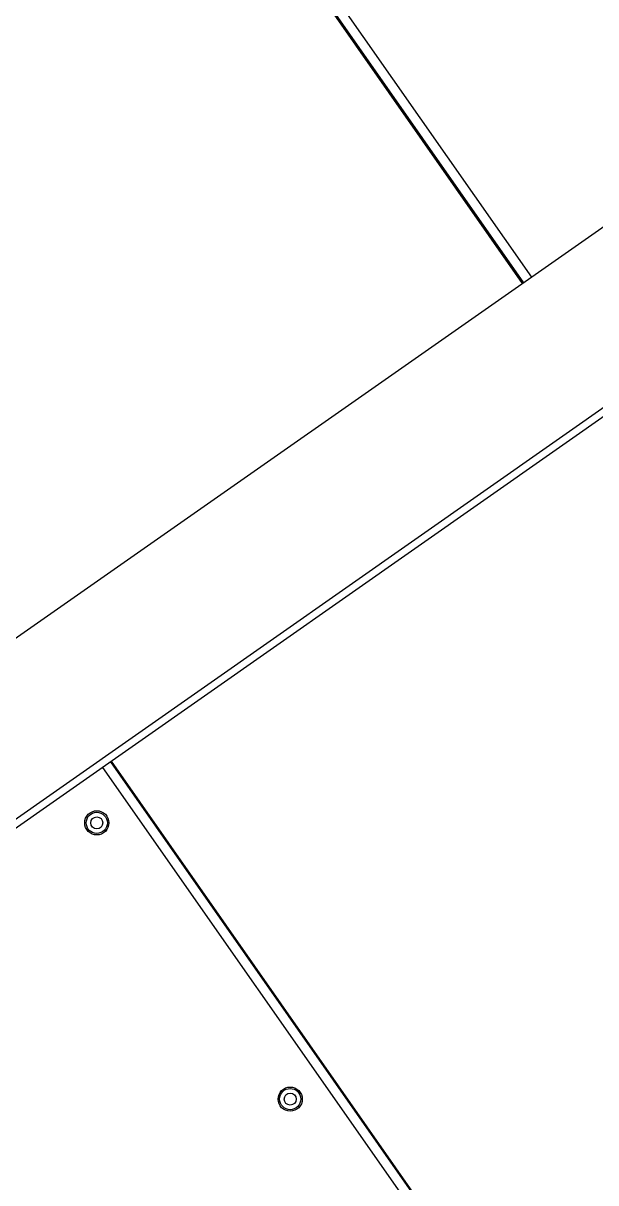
# Model space of a CAD drawing. Header units: millimetres. Extents: x 152904052 to 153933663, y 538271515 to 539240469.
# Drawn here: x 153459345.6 to 153459585.1, y 538574463.4 to 538574948.2 of the extents above; entities that cross this region are included whole.
import ezdxf

# ---------------------------------------------------------------- set-up
doc = ezdxf.new("R2010")
doc.units = ezdxf.units.MM
doc.layers.add('POWR', color=5, linetype='Continuous')

msp = doc.modelspace()

# ---------------------------------------------------------------- linework, layer by layer
at = {"layer": 'POWR', "color": 7}
for p, q in [((153459311.74, 538575193.93), (153459558.15, 538574842.02)), ((153459554.47, 538574839.44), (153459308.06, 538575191.35)), ((153459308.47, 538575191.63), (153459554.87, 538574839.73)), ((153459866.77, 538575058.12), (153459022.22, 538574466.76)), ((153459902.27, 538575007.41), (153459057.73, 538574416.05)), ((153459904.05, 538575004.87), (153459059.5, 538574413.51)), ((153459378.77, 538574637.06), (153459565.41, 538574370.51)), ((153459382.04, 538574639.36), (153459568.69, 538574372.81)), ((153459569.1, 538574373.09), (153459382.45, 538574639.65))]:
    msp.add_line(p, q, dxfattribs=at)
for centre, radius in [((153459376.37, 538574613.9), 5.06), ((153459376.37, 538574613.9), 4.44), ((153459376.37, 538574613.9), 2.5), ((153459457.25, 538574498.4), 5.06), ((153459457.25, 538574498.4), 4.44), ((153459457.25, 538574498.4), 2.5)]:
    msp.add_circle(centre, radius, dxfattribs=at)

doc.saveas('drawing.dxf')
